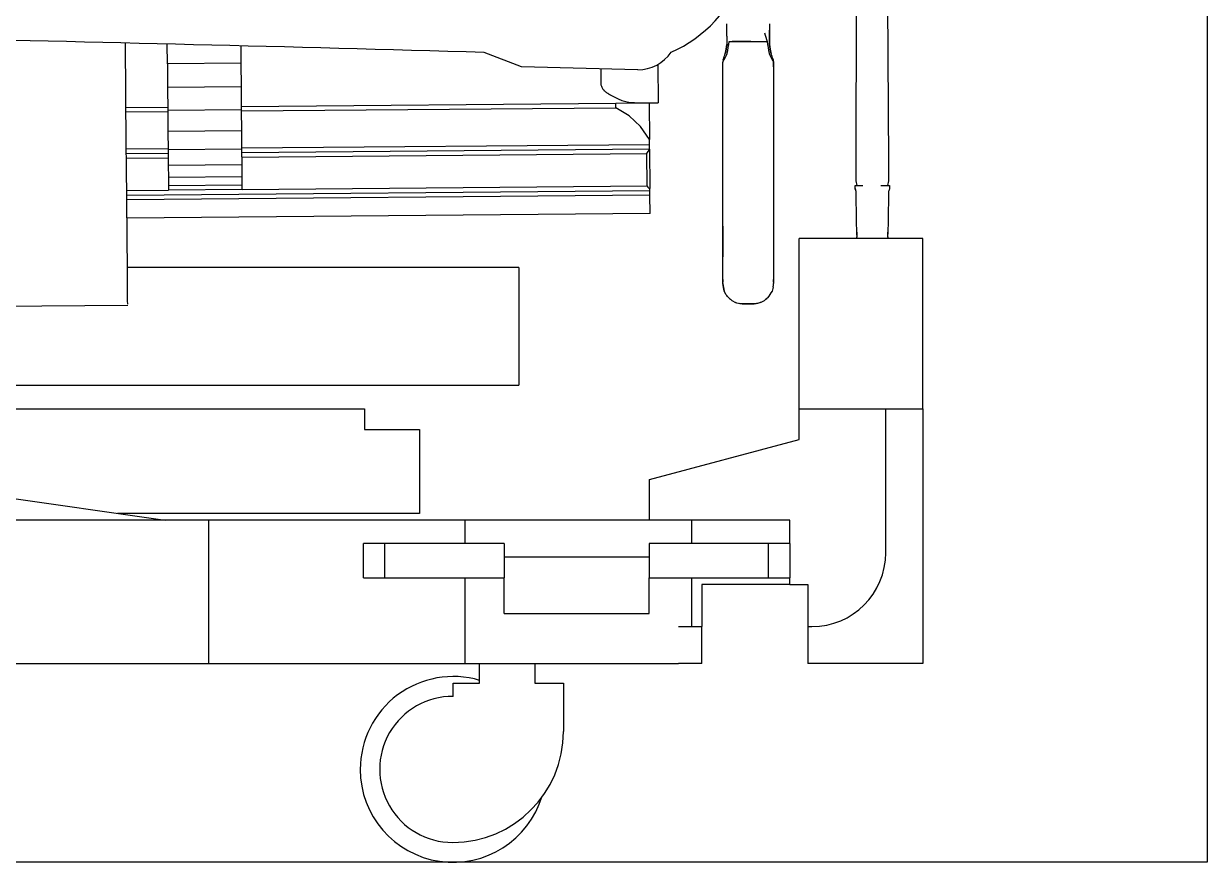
# Model space of a CAD drawing. Header units: millimetres. Extents: x 3552052 to 4144896, y -707811 to -630695.
# Drawn here: x 3657084 to 3657782, y -700186 to -699691 of the extents above; entities that cross this region are included whole.
import ezdxf

# ---------------------------------------------------------------- set-up
doc = ezdxf.new("R2010")
doc.units = ezdxf.units.MM
doc.header["$LTSCALE"] = 6
doc.header["$MEASUREMENT"] = 0
doc.layers.add('EQP', color=6, linetype='CONTINUOUS', lineweight=0)
doc.layers.add('MEP_HVAC_RA_DUCT', color=1, linetype='CONTINUOUS', lineweight=0)

msp = doc.modelspace()

# ---------------------------------------------------------------- linework, layer by layer
at = {"layer": 'EQP', "lineweight": -3}
for p, q in [((3657574.93, -699678.34), (3657574.77, -699772.98)), ((3657594.32, -699772.98), (3657593.65, -699678.34)), ((3657498.67, -699692.93), (3657498.67, -699691.1)), ((3657523.83, -699691.1), (3657523.83, -699692.93)), ((3657498.67, -699694.77), (3657498.67, -699692.93)), ((3657498.67, -699696.6), (3657498.67, -699694.77)), ((3657498.67, -699698.43), (3657498.67, -699696.6)), ((3657498.67, -699698.43), (3657498.67, -699701.97)), ((3657520.85, -699696.55), (3657521.25, -699697.81)), ((3657521.25, -699697.81), (3657521.66, -699699.06)), ((3657521.66, -699699.06), (3657522.06, -699700.32)), ((3657523.83, -699692.93), (3657523.83, -699694.77)), ((3657523.83, -699694.77), (3657523.83, -699696.6)), ((3657523.83, -699699.35), (3657523.83, -699694.95)), ((3657523.83, -699696.6), (3657523.83, -699698.43)), ((3657523.83, -699700.51), (3657523.83, -699698.43)), ((3657523.83, -699698.43), (3657523.83, -699701.82)), ((3657523.83, -699701.82), (3657523.83, -699699.35)), ((3657144.24, -699762.7), (3657143.71, -699702.53)), ((3657168.46, -699714.7), (3657168.36, -699703.1)), ((3657212.04, -699714.32), (3657211.95, -699704.2)), ((3657498.21, -699705.99), (3657497.98, -699707.33)), ((3657497.98, -699707.33), (3657498.21, -699705.99)), ((3657498.44, -699704.65), (3657498.21, -699705.99)), ((3657498.21, -699705.99), (3657498.44, -699704.65)), ((3657498.67, -699703.31), (3657498.44, -699704.65)), ((3657498.44, -699704.65), (3657498.67, -699703.31)), ((3657498.67, -699701.97), (3657498.67, -699702.44)), ((3657498.67, -699702.44), (3657498.67, -699702.92)), ((3657498.67, -699702.92), (3657498.67, -699703.31)), ((3657498.67, -699703.31), (3657499.01, -699703.33)), ((3657499.01, -699703.33), (3657499.36, -699703.35)), ((3657499.18, -699706.97), (3657499.47, -699705.17)), ((3657499.36, -699703.35), (3657499.7, -699703.37)), ((3657499.47, -699705.17), (3657499.75, -699703.37)), ((3657499.75, -699703.37), (3657500.04, -699701.57)), ((3657500.04, -699701.57), (3657500.49, -699701.57)), ((3657500.49, -699701.57), (3657500.93, -699701.56)), ((3657500.93, -699701.56), (3657501.38, -699701.55)), ((3657501.38, -699701.55), (3657501.83, -699701.55)), ((3657503.44, -699701.54), (3657501.83, -699701.55)), ((3657501.83, -699701.55), (3657503.44, -699701.54)), ((3657505.04, -699701.53), (3657503.44, -699701.54)), ((3657503.44, -699701.54), (3657505.04, -699701.53)), ((3657506.65, -699701.52), (3657505.04, -699701.53)), ((3657505.04, -699701.53), (3657506.65, -699701.52)), ((3657512.75, -699701.51), (3657506.65, -699701.52)), ((3657506.65, -699701.52), (3657512.75, -699701.51)), ((3657512.75, -699701.51), (3657514.25, -699701.51)), ((3657514.25, -699701.51), (3657515.35, -699701.51)), ((3657515.35, -699701.51), (3657516.46, -699701.52)), ((3657516.46, -699701.52), (3657517.56, -699701.52)), ((3657517.56, -699701.52), (3657518.67, -699701.53)), ((3657518.67, -699701.53), (3657519.62, -699701.54)), ((3657519.62, -699701.54), (3657520.57, -699701.55)), ((3657520.57, -699701.55), (3657521.52, -699701.56)), ((3657521.52, -699701.56), (3657522.47, -699701.57)), ((3657522.06, -699700.32), (3657522.47, -699701.57)), ((3657522.47, -699701.57), (3657522.36, -699701.57)), ((3657522.47, -699701.57), (3657522.75, -699703.37)), ((3657522.75, -699703.37), (3657523.04, -699705.17)), ((3657523.04, -699705.17), (3657523.32, -699706.97)), ((3657523.83, -699702.16), (3657523.81, -699701.82)), ((3657523.83, -699701.82), (3657523.83, -699700.51)), ((3657523.83, -699700.88), (3657523.83, -699701.6)), ((3657523.83, -699701.49), (3657523.83, -699701.94)), ((3657523.83, -699701.94), (3657523.83, -699702.4)), ((3657523.83, -699702.59), (3657523.83, -699702.16)), ((3657523.83, -699702.4), (3657523.83, -699702.86)), ((3657523.83, -699703.01), (3657523.83, -699702.59)), ((3657523.83, -699702.86), (3657523.83, -699703.31)), ((3657523.83, -699703.31), (3657523.83, -699703.01)), ((3657523.83, -699703.31), (3657523.83, -699703.01)), ((3657523.83, -699703.03), (3657523.83, -699703.31)), ((3657524.06, -699704.65), (3657523.83, -699703.31)), ((3657523.83, -699703.31), (3657524.06, -699704.65)), ((3657524.29, -699705.99), (3657524.06, -699704.65)), ((3657524.06, -699704.65), (3657524.29, -699705.99)), ((3657524.52, -699707.33), (3657524.29, -699705.99)), ((3657524.29, -699705.99), (3657524.52, -699707.33)), ((3657377.56, -699716.56), (3657355.48, -699708)), ((3657496.36, -699713.36), (3657496.28, -699713.8)), ((3657496.28, -699713.8), (3657496.49, -699713.38)), ((3657496.44, -699712.92), (3657496.36, -699713.36)), ((3657496.49, -699712.63), (3657496.54, -699712.32)), ((3657496.49, -699713.38), (3657496.71, -699712.96)), ((3657496.54, -699712.32), (3657496.84, -699711.4)), ((3657496.71, -699712.96), (3657496.93, -699712.54)), ((3657496.84, -699711.4), (3657497.14, -699710.49)), ((3657496.93, -699712.54), (3657497.14, -699712.11)), ((3657497.14, -699710.49), (3657497.45, -699709.58)), ((3657497.14, -699712.11), (3657497.58, -699711.28)), ((3657497.45, -699709.58), (3657497.75, -699708.67)), ((3657497.58, -699711.28), (3657498.02, -699710.44)), ((3657497.98, -699707.33), (3657497.75, -699708.67)), ((3657497.75, -699708.67), (3657497.98, -699707.33)), ((3657498.02, -699710.44), (3657498.46, -699709.6)), ((3657498.46, -699709.6), (3657498.9, -699708.76)), ((3657498.9, -699708.76), (3657499.18, -699706.97)), ((3657523.32, -699706.97), (3657523.61, -699708.76)), ((3657523.61, -699708.76), (3657524.05, -699709.6)), ((3657524.05, -699709.6), (3657524.49, -699710.44)), ((3657524.49, -699710.44), (3657524.92, -699711.27)), ((3657524.75, -699708.67), (3657524.52, -699707.33)), ((3657524.52, -699707.33), (3657524.75, -699708.67)), ((3657525.05, -699709.54), (3657524.75, -699708.67)), ((3657524.92, -699711.27), (3657525.36, -699712.11)), ((3657525.34, -699710.42), (3657525.05, -699709.54)), ((3657525.64, -699711.29), (3657525.34, -699710.42)), ((3657525.36, -699712.11), (3657525.58, -699712.53)), ((3657526.07, -699713.45), (3657525.63, -699712.64)), ((3657525.93, -699712.17), (3657525.64, -699711.29)), ((3657525.93, -699712.17), (3657525.98, -699712.42)), ((3657526.01, -699712.58), (3657526.08, -699712.99)), ((3657526.05, -699713.45), (3657526.23, -699713.8)), ((3657526.11, -699713.54), (3657526.07, -699713.45)), ((3657526.08, -699712.99), (3657526.16, -699713.39)), ((3657526.15, -699713.62), (3657526.11, -699713.54)), ((3657526.16, -699713.39), (3657526.23, -699713.8)), ((3657212.04, -699714.32), (3657168.46, -699714.7)), ((3657168.46, -699714.7), (3657168.59, -699728.78)), ((3657212.16, -699728.4), (3657212.04, -699714.32)), ((3657446.14, -699718.26), (3657377.56, -699716.56)), ((3657424.2, -699717.72), (3657424.28, -699727.1)), ((3657458.02, -699714.97), (3657458.22, -699737.7)), ((3657496.28, -699733.57), (3657496.28, -699713.8)), ((3657526.19, -699713.71), (3657526.15, -699713.62)), ((3657526.23, -699713.8), (3657526.19, -699713.71)), ((3657526.23, -699713.8), (3657526.23, -699733.57)), ((3657526.23, -699716.45), (3657526.23, -699713.8)), ((3657212.16, -699728.4), (3657168.59, -699728.78)), ((3657168.59, -699728.78), (3657168.7, -699742.21)), ((3657212.28, -699741.83), (3657212.16, -699728.4)), ((3657496.28, -699753.33), (3657496.28, -699733.57)), ((3657526.23, -699733.57), (3657526.23, -699753.33)), ((3657144.04, -699740.44), (3657168.69, -699740.23)), ((3657212.26, -699739.85), (3657433.12, -699737.92)), ((3657212.28, -699742.57), (3657433.14, -699740.64)), ((3657433.12, -699737.92), (3657443.97, -699737.83)), ((3657433.14, -699740.64), (3657433.12, -699737.92)), ((3657444.15, -699737.82), (3657440.49, -699737.86)), ((3657444.15, -699737.82), (3657445.93, -699737.81)), ((3657445.92, -699737.81), (3657448.87, -699737.78)), ((3657448.86, -699737.78), (3657451.52, -699737.76)), ((3657451.52, -699737.76), (3657452.78, -699737.75)), ((3657452.78, -699737.75), (3657452.97, -699759.37)), ((3657452.97, -699737.75), (3657458.22, -699737.7)), ((3657144.07, -699743.17), (3657168.71, -699742.95)), ((3657212.28, -699741.83), (3657168.7, -699742.21)), ((3657168.7, -699742.21), (3657168.81, -699754.59)), ((3657212.38, -699754.21), (3657212.28, -699741.83)), ((3657212.38, -699754.21), (3657168.81, -699754.59)), ((3657168.81, -699754.59), (3657168.91, -699765.54)), ((3657212.48, -699765.16), (3657212.38, -699754.21)), ((3657496.28, -699773.1), (3657496.28, -699753.33)), ((3657526.23, -699753.33), (3657526.23, -699773.1)), ((3657212.47, -699764.36), (3657452.99, -699762.26)), ((3657452.99, -699762.26), (3657452.97, -699759.37)), ((3657453.01, -699764.98), (3657452.99, -699762.26)), ((3657144.34, -699774.56), (3657144.24, -699762.7)), ((3657144.26, -699764.95), (3657168.9, -699764.74)), ((3657144.28, -699767.68), (3657168.93, -699767.46)), ((3657212.48, -699765.16), (3657168.91, -699765.54)), ((3657168.91, -699765.54), (3657168.99, -699774.73)), ((3657212.56, -699774.35), (3657212.48, -699765.16)), ((3657212.5, -699767.08), (3657453.01, -699764.98)), ((3657212.52, -699769.8), (3657451.54, -699767.72)), ((3657451.71, -699786.78), (3657451.54, -699767.72)), ((3657453.02, -699765.15), (3657453.01, -699764.98)), ((3657453.02, -699765.15), (3657453.22, -699788.26)), ((3657144.31, -699770.4), (3657168.95, -699770.18)), ((3657144.89, -699836.83), (3657144.34, -699774.56)), ((3657212.56, -699774.35), (3657168.99, -699774.73)), ((3657168.99, -699774.73), (3657169.05, -699781.87)), ((3657212.62, -699781.49), (3657212.56, -699774.35)), ((3657496.28, -699792.86), (3657496.28, -699773.1)), ((3657526.23, -699773.1), (3657526.23, -699792.86)), ((3657574.78, -699772.87), (3657574.77, -699772.98)), ((3657574.77, -699772.98), (3657574.77, -699783.87)), ((3657594.32, -699783.87), (3657594.32, -699772.98)), ((3657212.62, -699781.49), (3657169.05, -699781.87)), ((3657169.05, -699781.87), (3657169.09, -699786.76)), ((3657212.66, -699786.38), (3657212.62, -699781.49)), ((3657144.47, -699789.46), (3657169.12, -699789.25)), ((3657144.5, -699792.18), (3657453.23, -699789.49)), ((3657212.66, -699786.38), (3657169.09, -699786.76)), ((3657169.09, -699786.76), (3657169.12, -699789.25)), ((3657212.69, -699788.87), (3657169.12, -699789.25)), ((3657212.69, -699788.87), (3657212.66, -699786.38)), ((3657212.69, -699788.87), (3657451.71, -699786.78)), ((3657453.22, -699788.26), (3657452.63, -699788.27)), ((3657453.23, -699789.49), (3657453.22, -699788.26)), ((3657453.25, -699792.21), (3657453.23, -699789.49)), ((3657574.33, -699788.29), (3657574.33, -699786.59)), ((3657574.33, -699786.59), (3657574.37, -699786.59)), ((3657574.49, -699788.73), (3657574.33, -699788.29)), ((3657574.33, -699788.29), (3657574.45, -699788.58)), ((3657574.37, -699786.59), (3657574.41, -699786.59)), ((3657574.41, -699786.59), (3657574.45, -699786.59)), ((3657574.45, -699788.58), (3657574.57, -699788.87)), ((3657574.49, -699786.59), (3657574.73, -699786.59)), ((3657574.66, -699789.17), (3657574.49, -699788.73)), ((3657574.57, -699788.87), (3657574.69, -699789.16)), ((3657574.74, -699789.51), (3657574.63, -699789.17)), ((3657574.73, -699786.59), (3657574.97, -699786.59)), ((3657574.95, -699790.12), (3657574.74, -699789.51)), ((3657574.77, -699783.87), (3657575.44, -699786.59)), ((3657574.97, -699786.59), (3657575.2, -699786.59)), ((3657575.08, -699795.99), (3657575, -699790.04)), ((3657575.2, -699786.59), (3657575.44, -699786.59)), ((3657575.44, -699786.59), (3657575.72, -699786.59)), ((3657575.72, -699786.59), (3657576, -699786.59)), ((3657576, -699786.59), (3657576.28, -699786.59)), ((3657576.28, -699786.59), (3657576.56, -699786.59)), ((3657576.56, -699786.59), (3657577.13, -699786.59)), ((3657577.13, -699786.59), (3657577.7, -699786.59)), ((3657577.7, -699786.59), (3657578.27, -699786.59)), ((3657578.27, -699786.59), (3657578.84, -699786.59)), ((3657589.6, -699786.59), (3657591.36, -699786.59)), ((3657591.36, -699786.59), (3657591.81, -699786.59)), ((3657591.81, -699786.59), (3657592.26, -699786.59)), ((3657592.26, -699786.59), (3657592.72, -699786.59)), ((3657592.72, -699786.59), (3657593.17, -699786.59)), ((3657593.17, -699786.59), (3657593.4, -699786.59)), ((3657593.4, -699786.59), (3657593.64, -699786.59)), ((3657593.64, -699786.59), (3657593.88, -699786.59)), ((3657593.65, -699786.59), (3657594.32, -699783.87)), ((3657593.88, -699786.59), (3657594.12, -699786.59)), ((3657594.09, -699790.04), (3657594.01, -699795.99)), ((3657594.26, -699789.61), (3657594.09, -699790.04)), ((3657594.12, -699786.59), (3657594.36, -699786.59)), ((3657594.43, -699789.17), (3657594.26, -699789.61)), ((3657594.36, -699786.59), (3657594.6, -699786.59)), ((3657594.6, -699788.73), (3657594.43, -699789.17)), ((3657594.76, -699788.29), (3657594.6, -699788.73)), ((3657594.64, -699786.59), (3657594.68, -699786.59)), ((3657594.68, -699786.59), (3657594.64, -699786.59)), ((3657594.68, -699786.59), (3657594.72, -699786.59)), ((3657594.72, -699786.59), (3657594.68, -699786.59)), ((3657594.72, -699786.59), (3657594.76, -699786.59)), ((3657594.76, -699786.59), (3657594.72, -699786.59)), ((3657594.76, -699786.59), (3657594.76, -699788.29)), ((3657453.25, -699792.21), (3657144.52, -699794.91)), ((3657453.35, -699803.11), (3657453.25, -699792.21)), ((3657496.28, -699797.29), (3657496.28, -699792.86)), ((3657496.28, -699801.72), (3657496.28, -699797.29)), ((3657526.23, -699792.86), (3657526.18, -699792.88)), ((3657526.23, -699792.86), (3657526.23, -699794.83)), ((3657526.23, -699794.83), (3657526.23, -699796.8)), ((3657526.23, -699796.8), (3657526.23, -699798.77)), ((3657575.16, -699801.93), (3657575.08, -699795.99)), ((3657594.01, -699795.99), (3657593.93, -699801.93)), ((3657453.35, -699803.11), (3657144.61, -699805.8)), ((3657496.28, -699806.15), (3657496.28, -699801.72)), ((3657526.23, -699798.77), (3657526.23, -699800.73)), ((3657526.23, -699800.73), (3657526.23, -699803.22)), ((3657526.23, -699803.22), (3657526.23, -699805.7)), ((3657575.24, -699807.88), (3657575.16, -699801.93)), ((3657593.93, -699801.93), (3657593.85, -699807.88)), ((3657496.28, -699810.57), (3657496.28, -699806.15)), ((3657496.28, -699810.57), (3657496.28, -699815.09)), ((3657496.28, -699815.09), (3657496.28, -699810.57)), ((3657526.23, -699805.7), (3657526.23, -699808.18)), ((3657526.23, -699808.18), (3657526.23, -699810.67)), ((3657526.23, -699810.67), (3657526.23, -699813.06)), ((3657575.32, -699813.82), (3657575.24, -699807.88)), ((3657593.85, -699807.88), (3657593.77, -699813.82)), ((3657496.28, -699815.09), (3657496.28, -699819.62)), ((3657496.28, -699819.62), (3657496.28, -699815.09)), ((3657526.23, -699813.06), (3657526.23, -699815.45)), ((3657526.23, -699815.45), (3657526.23, -699817.84)), ((3657526.23, -699817.84), (3657526.23, -699820.23)), ((3657614.26, -699817.87), (3657541.34, -699817.87)), ((3657541.34, -699918.23), (3657541.34, -699817.87)), ((3657575.34, -699814.79), (3657575.32, -699813.82)), ((3657575.32, -699814.06), (3657575.34, -699814.67)), ((3657575.34, -699814.67), (3657575.35, -699815.27)), ((3657575.37, -699815.75), (3657575.34, -699814.79)), ((3657575.35, -699815.27), (3657575.37, -699815.88)), ((3657575.37, -699815.88), (3657575.39, -699816.48)), ((3657575.39, -699816.48), (3657575.4, -699816.96)), ((3657575.42, -699817.67), (3657575.39, -699816.71)), ((3657575.42, -699817.85), (3657575.42, -699817.67)), ((3657593.7, -699816.71), (3657593.67, -699817.67)), ((3657593.67, -699817.67), (3657593.67, -699817.85)), ((3657593.69, -699816.96), (3657593.7, -699816.48)), ((3657593.7, -699816.48), (3657593.72, -699815.88)), ((3657593.72, -699815.88), (3657593.74, -699815.27)), ((3657593.75, -699814.78), (3657593.73, -699815.27)), ((3657593.74, -699815.27), (3657593.75, -699814.67)), ((3657593.77, -699813.82), (3657593.75, -699814.78)), ((3657593.75, -699814.67), (3657593.77, -699814.06)), ((3657614.26, -699918.23), (3657614.26, -699817.87)), ((3657496.28, -699819.62), (3657496.28, -699824.14)), ((3657496.28, -699824.14), (3657496.28, -699819.62)), ((3657496.28, -699824.14), (3657496.28, -699828.66)), ((3657496.28, -699828.66), (3657496.28, -699824.14)), ((3657526.23, -699820.23), (3657526.23, -699822.36)), ((3657526.23, -699822.36), (3657526.23, -699824.5)), ((3657526.23, -699824.5), (3657526.23, -699826.63)), ((3657496.28, -699830.4), (3657496.28, -699828.66)), ((3657496.28, -699832.14), (3657496.28, -699830.4)), ((3657496.28, -699833.88), (3657496.28, -699832.14)), ((3657526.23, -699826.63), (3657526.23, -699828.76)), ((3657526.23, -699828.76), (3657526.23, -699831.73)), ((3657526.23, -699831.73), (3657526.23, -699834.71)), ((3657375.86, -699834.9), (3657144.87, -699834.9)), ((3657144.95, -699844.02), (3657144.89, -699836.83)), ((3657375.86, -699834.9), (3657375.86, -699904.26)), ((3657496.28, -699835.62), (3657496.28, -699833.88)), ((3657496.28, -699836.87), (3657496.28, -699835.62)), ((3657496.28, -699838.11), (3657496.28, -699836.87)), ((3657496.28, -699839.36), (3657496.28, -699838.11)), ((3657526.23, -699834.71), (3657526.23, -699837.68)), ((3657526.23, -699837.68), (3657526.23, -699840.65)), ((3657145.04, -699854.49), (3657144.95, -699844.02)), ((3657496.28, -699840.61), (3657496.28, -699839.36)), ((3657496.28, -699841.56), (3657496.28, -699840.61)), ((3657496.28, -699842.5), (3657496.28, -699841.56)), ((3657496.28, -699841.97), (3657496.28, -699843.49)), ((3657496.28, -699843.45), (3657496.28, -699842.5)), ((3657496.28, -699844.4), (3657496.28, -699843.45)), ((3657496.28, -699844.4), (3657496.49, -699845.5)), ((3657496.49, -699845.5), (3657496.28, -699844.4)), ((3657496.49, -699845.5), (3657496.7, -699846.6)), ((3657496.7, -699846.6), (3657496.49, -699845.5)), ((3657526.03, -699846.58), (3657526.08, -699846.03)), ((3657526.08, -699846.03), (3657526.13, -699845.49)), ((3657526.13, -699845.49), (3657526.18, -699844.94)), ((3657526.18, -699844.94), (3657526.23, -699844.4)), ((3657526.23, -699840.65), (3657526.23, -699841.59)), ((3657526.23, -699841.59), (3657526.23, -699842.52)), ((3657526.23, -699843.51), (3657526.23, -699842)), ((3657526.23, -699842.52), (3657526.23, -699843.46)), ((3657526.23, -699843.46), (3657526.23, -699844.4)), ((3657496.7, -699846.6), (3657496.91, -699847.7)), ((3657496.91, -699847.7), (3657496.7, -699846.6)), ((3657496.91, -699847.7), (3657497.12, -699848.81)), ((3657497.12, -699848.81), (3657496.91, -699847.7)), ((3657498.23, -699850.95), (3657497.12, -699848.81)), ((3657498.62, -699851.43), (3657498.23, -699850.95)), ((3657499.01, -699851.91), (3657498.62, -699851.43)), ((3657499.4, -699852.39), (3657499.01, -699851.91)), ((3657499.78, -699852.87), (3657499.4, -699852.39)), ((3657499.78, -699852.87), (3657500.26, -699853.26)), ((3657500.26, -699853.26), (3657500.74, -699853.65)), ((3657521.76, -699853.65), (3657522.24, -699853.26)), ((3657522.24, -699853.26), (3657521.76, -699853.65)), ((3657522.24, -699853.26), (3657522.72, -699852.87)), ((3657522.72, -699852.87), (3657522.24, -699853.26)), ((3657523.39, -699851.85), (3657522.72, -699852.87)), ((3657524.06, -699850.84), (3657523.39, -699851.85)), ((3657524.72, -699849.82), (3657524.06, -699850.84)), ((3657525.39, -699848.81), (3657524.72, -699849.82)), ((3657526.03, -699846.58), (3657525.39, -699848.81)), ((3657145.06, -699857.22), (3657068.77, -699857.89)), ((3657145.06, -699856.53), (3657145.04, -699854.49)), ((3657500.74, -699853.65), (3657501.22, -699854.04)), ((3657501.22, -699854.04), (3657501.7, -699854.43)), ((3657501.7, -699854.43), (3657503.85, -699855.54)), ((3657503.85, -699855.54), (3657503.56, -699855.42)), ((3657503.85, -699855.54), (3657506.33, -699856.22)), ((3657504.1, -699855.63), (3657504.29, -699855.7)), ((3657504.29, -699855.7), (3657504.57, -699855.74)), ((3657506.81, -699856.26), (3657506.33, -699856.22)), ((3657507.3, -699856.3), (3657506.81, -699856.26)), ((3657507.78, -699856.34), (3657507.3, -699856.3)), ((3657507.78, -699856.34), (3657508.26, -699856.38)), ((3657508.26, -699856.38), (3657507.78, -699856.34)), ((3657508.26, -699856.38), (3657509.76, -699856.38)), ((3657509.76, -699856.38), (3657508.26, -699856.38)), ((3657509.76, -699856.38), (3657511.25, -699856.38)), ((3657511.25, -699856.38), (3657509.76, -699856.38)), ((3657511.25, -699856.38), (3657512.75, -699856.38)), ((3657512.75, -699856.38), (3657511.25, -699856.38)), ((3657512.75, -699856.38), (3657514.25, -699856.38)), ((3657514.25, -699856.38), (3657512.75, -699856.38)), ((3657514.25, -699856.38), (3657514.73, -699856.34)), ((3657514.73, -699856.34), (3657514.25, -699856.38)), ((3657515.21, -699856.3), (3657514.73, -699856.34)), ((3657515.69, -699856.26), (3657515.21, -699856.3)), ((3657516.17, -699856.22), (3657515.69, -699856.26)), ((3657516.79, -699856.06), (3657516.17, -699856.22)), ((3657517.4, -699855.89), (3657516.79, -699856.06)), ((3657518.01, -699855.72), (3657517.4, -699855.89)), ((3657518.62, -699855.55), (3657518.01, -699855.72)), ((3657518.58, -699855.56), (3657518.4, -699855.63)), ((3657518.62, -699855.55), (3657520.81, -699854.43)), ((3657520.81, -699854.43), (3657521.28, -699854.04)), ((3657521.28, -699854.04), (3657520.81, -699854.43)), ((3657521.28, -699854.04), (3657521.76, -699853.65)), ((3657521.76, -699853.65), (3657521.28, -699854.04)), ((3655906.92, -699904.26), (3657375.86, -699904.26)), ((3657052.19, -699918.23), (3657284.89, -699918.23)), ((3657284.89, -699918.23), (3657284.89, -699930.42)), ((3657541.34, -699936.29), (3657541.34, -699918.23)), ((3657541.34, -699918.23), (3657614.26, -699918.23)), ((3657592.48, -700003.13), (3657592.48, -699918.23)), ((3657614.26, -699918.23), (3657614.26, -700068.49)), ((3657284.89, -699930.42), (3657317.3, -699930.42)), ((3657317.3, -699930.42), (3657317.3, -699979.93)), ((3657452.97, -699959.96), (3657541.34, -699936.29)), ((3656939.11, -699951.32), (3657167.22, -699983.95)), ((3657452.97, -699983.95), (3657452.97, -699959.96)), ((3657192.87, -699983.95), (3656722.41, -699983.95)), ((3657317.3, -699979.93), (3657139.13, -699979.93)), ((3657344.3, -699983.95), (3657192.87, -699983.95)), ((3657192.87, -700068.49), (3657192.87, -699983.95)), ((3657477.83, -699983.95), (3657344.3, -699983.95)), ((3657344.3, -699997.66), (3657344.3, -699983.95)), ((3657535.86, -699983.95), (3657477.83, -699983.95)), ((3657477.83, -699983.95), (3657477.83, -699997.66)), ((3657535.86, -699997.66), (3657535.86, -699983.95)), ((3657284.2, -700017.95), (3657284.2, -699997.66)), ((3657296.78, -699997.66), (3657284.2, -699997.66)), ((3657367.17, -699997.66), (3657296.78, -699997.66)), ((3657296.78, -700017.95), (3657296.78, -699997.66)), ((3657367.17, -699997.66), (3657367.17, -700017.95)), ((3657523.28, -699997.66), (3657452.9, -699997.66)), ((3657452.9, -699997.66), (3657452.9, -700017.95)), ((3657535.86, -699997.66), (3657523.28, -699997.66)), ((3657523.28, -700017.95), (3657523.28, -699997.66)), ((3657535.86, -699997.66), (3657535.86, -700017.95)), ((3657452.9, -700005.73), (3657367.17, -700005.73)), ((3657284.2, -700017.95), (3657296.78, -700017.95)), ((3657296.78, -700017.95), (3657367.17, -700017.95)), ((3657344.3, -700068.49), (3657344.3, -700017.95)), ((3657367.17, -700038.96), (3657367.17, -700017.95)), ((3657452.9, -700038.96), (3657452.9, -700017.95)), ((3657452.9, -700017.95), (3657523.28, -700017.95)), ((3657477.83, -700017.95), (3657477.83, -700046.7)), ((3657523.28, -700017.95), (3657535.86, -700017.95)), ((3657535.86, -700021.78), (3657535.86, -700017.95)), ((3657535.86, -700021.78), (3657483.97, -700021.78)), ((3657483.97, -700021.78), (3657483.97, -700046.7)), ((3657535.86, -700021.78), (3657546.51, -700021.78)), ((3657546.51, -700021.78), (3657546.51, -700046.7)), ((3657367.17, -700038.96), (3657452.9, -700038.96)), ((3657470.07, -700046.7), (3657483.97, -700046.7)), ((3657483.97, -700068.49), (3657483.97, -700046.7)), ((3657546.51, -700046.7), (3657546.51, -700068.49)), ((3657546.51, -700046.7), (3657548.9, -700046.7)), ((3656722.41, -700068.49), (3657192.87, -700068.49)), ((3657192.87, -700068.49), (3657344.3, -700068.49)), ((3657344.3, -700068.49), (3657352.51, -700068.49)), ((3657352.71, -700080.14), (3657352.71, -700068.49)), ((3657352.71, -700068.49), (3657362.41, -700068.49)), ((3657362.41, -700068.49), (3657470.18, -700068.49)), ((3657385.39, -700068.49), (3657385.39, -700080.14)), ((3657483.97, -700068.49), (3657470.07, -700068.49)), ((3657614.26, -700068.49), (3657546.51, -700068.49)), ((3657337.1, -700087.85), (3657337.1, -700080.14)), ((3657337.1, -700080.14), (3657352.71, -700080.14)), ((3657385.39, -700080.14), (3657402.22, -700080.14)), ((3657402.22, -700080.14), (3657402.22, -700108.66))]:
    msp.add_line(p, q, dxfattribs=at)
at = {"layer": 'EQP', "lineweight": -3, "flags": 128}
for points in [[(3657452.97, -699759.37), (3657447.69, -699751.8), (3657440.99, -699745.47), (3657433.14, -699740.64)], [(3657451.54, -699767.72), (3657452.3, -699766.45), (3657453.02, -699765.15)], [(3657452.63, -699788.27), (3657452.17, -699787.52), (3657451.71, -699786.78)]]:
    msp.add_lwpolyline(points, dxfattribs=at)
at = {"layer": 'EQP', "lineweight": -3}
for centre, radius, start, end in [((3657435.34, -699637.83), 76.41, 293.50717, 341.58968), ((3655895.52, -751627.17), 51939.69, 88.389278, 88.767792), ((3657446.1, -699694.32), 23.94, 270.09597, 325.44527), ((3657548.9, -700003.13), 43.57, 270, 0), ((3657337.1, -700130.94), 54.8, 73.37418, 180), ((3657336.86, -700130.94), 43.09, 89.68262, 270), ((3657336.86, -700108.66), 65.36, 270, 0), ((3657337.1, -700130.94), 54.8, 180, 343.29025)]:
    msp.add_arc(centre, radius, start, end, dxfattribs=at)
msp.add_open_spline([(3657424.28, -699727.1), (3657424.39, -699727.41), (3657424.62, -699728.02), (3657425.04, -699728.86), (3657425.45, -699729.51), (3657425.76, -699729.93), (3657425.95, -699730.17), (3657426.09, -699730.34), (3657426.24, -699730.5), (3657426.46, -699730.72), (3657426.85, -699731.07), (3657427.46, -699731.53), (3657428.11, -699731.95), (3657428.56, -699732.24), (3657428.82, -699732.41), (3657429.01, -699732.53), (3657429.2, -699732.65), (3657429.45, -699732.81), (3657429.9, -699733.09), (3657430.54, -699733.46), (3657431.32, -699733.88), (3657432.36, -699734.42), (3657433.66, -699735.05), (3657435.22, -699735.73), (3657436.77, -699736.33), (3657438.82, -699737.02), (3657441.33, -699737.64), (3657443.22, -699737.83), (3657444.15, -699737.82)], degree=3, knots=[0, 0, 0, 0, 0.035714, 0.071429, 0.107143, 0.125, 0.133929, 0.142857, 0.151786, 0.160714, 0.178571, 0.214286, 0.25, 0.267857, 0.276786, 0.285714, 0.294643, 0.303571, 0.321429, 0.357143, 0.392857, 0.428571, 0.5, 0.571429, 0.642857, 0.714286, 0.857143, 1, 1, 1, 1], dxfattribs=at)
at = {"layer": 'MEP_HVAC_RA_DUCT', "color": 7, "lineweight": 30}
msp.add_line((3657782.24, -696685.74), (3657782.24, -700185.74), dxfattribs=at)
msp.add_lwpolyline([(3657782.24, -700185.74), (3651602.24, -700185.74)], dxfattribs=at)

doc.saveas('drawing.dxf')
